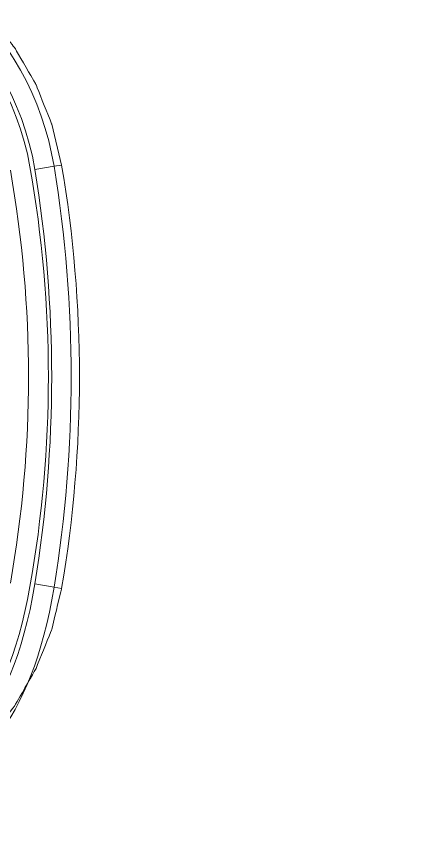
# Model space of a CAD drawing. Header units: millimetres. Extents: x 214 to 1190, y -192 to 1092.
# Drawn here: x 1043.0447 to 1043.1046, y 63.2791 to 63.4057 of the extents above; entities that cross this region are included whole.
import ezdxf

# ---------------------------------------------------------------- set-up
doc = ezdxf.new("R2010")
doc.units = ezdxf.units.MM
doc.layers.add('I-ARQ', color=8, linetype='Continuous', lineweight=0)

msp = doc.modelspace()

# ---------------------------------------------------------------- linework, layer by layer
at = {"layer": 'I-ARQ'}
msp.add_arc((1043.68921, 64.00003), 0.60159, 179.97416, 269.84895, dxfattribs=at)
at = {"layer": 'I-ARQ', "lineweight": 5}
for points, knots in [([(1043.05044, 63.38266), (1043.04697, 63.40392), (1043.029, 63.4198), (1043.00747, 63.42064), (1043.00747, 63.42064), (1042.98594, 63.42148), (1042.9668, 63.40704), (1042.96168, 63.38611)], [0, 0, 0, 0, 0.5, 0.5, 0.5, 0.75, 1, 1, 1, 1]), ([(1043.05161, 63.38285), (1043.05161, 63.38285), (1043.05008, 63.38916), (1043.05008, 63.38916), (1043.05008, 63.38916), (1043.05008, 63.38916), (1043.04767, 63.3952), (1043.04767, 63.3952), (1043.04767, 63.3952), (1043.04767, 63.3952), (1043.04443, 63.40084), (1043.04443, 63.40084), (1043.04443, 63.40084), (1043.04443, 63.40084), (1043.04044, 63.40597), (1043.04044, 63.40597), (1043.04044, 63.40597), (1043.04044, 63.40597), (1043.03576, 63.41049), (1043.03576, 63.41049), (1043.03576, 63.41049), (1043.03576, 63.41049), (1043.03048, 63.41431), (1043.03048, 63.41431), (1043.03048, 63.41431), (1043.03048, 63.41431), (1043.02473, 63.41735), (1043.02473, 63.41735), (1043.02473, 63.41735), (1043.02473, 63.41735), (1043.0186, 63.41956), (1043.0186, 63.41956), (1043.0186, 63.41956), (1043.0186, 63.41956), (1043.01222, 63.42088), (1043.01222, 63.42088), (1043.01222, 63.42088), (1043.01222, 63.42088), (1043.00571, 63.4213), (1043.00571, 63.4213)], [0, 0, 0, 0, 0.1, 0.1, 0.1, 0.15, 0.2, 0.2, 0.2, 0.25, 0.3, 0.3, 0.3, 0.35, 0.4, 0.4, 0.4, 0.45, 0.5, 0.5, 0.5, 0.55, 0.6, 0.6, 0.6, 0.65, 0.7, 0.7, 0.7, 0.75, 0.8, 0.8, 0.8, 0.85, 0.9, 0.9, 0.9, 0.95, 1, 1, 1, 1]), ([(1043.04749, 63.38218), (1043.04393, 63.40394), (1043.02427, 63.41932), (1043.00229, 63.41754), (1043.00229, 63.41754), (1042.98031, 63.41576), (1042.96338, 63.3974), (1042.96338, 63.37535)], [0, 0, 0, 0, 0.5, 0.5, 0.5, 0.75, 1, 1, 1, 1]), ([(1043.04674, 63.38258), (1043.04299, 63.40386), (1043.0236, 63.41874), (1043.00208, 63.41685), (1043.00208, 63.41685), (1042.98056, 63.41497), (1042.96405, 63.39695), (1042.96405, 63.37535)], [0, 0, 0, 0, 0.5, 0.5, 0.5, 0.75, 1, 1, 1, 1]), ([(1042.96338, 63.32526), (1042.96338, 63.30321), (1042.98031, 63.28485), (1043.00229, 63.28306), (1043.00229, 63.28306), (1043.02427, 63.28128), (1043.04393, 63.29667), (1043.04749, 63.31843)], [0, 0, 0, 0, 0.5, 0.5, 0.5, 0.75, 1, 1, 1, 1]), ([(1042.96405, 63.32526), (1042.96405, 63.30365), (1042.98056, 63.28563), (1043.00208, 63.28375), (1043.00208, 63.28375), (1043.0236, 63.28187), (1043.04299, 63.29675), (1043.04674, 63.31802)], [0, 0, 0, 0, 0.5, 0.5, 0.5, 0.75, 1, 1, 1, 1]), ([(1042.96168, 63.3145), (1042.9668, 63.29357), (1042.98594, 63.27913), (1043.00747, 63.27997), (1043.00747, 63.27997), (1043.029, 63.2808), (1043.04697, 63.29668), (1043.05044, 63.31795)], [0, 0, 0, 0, 0.5, 0.5, 0.5, 0.75, 1, 1, 1, 1]), ([(1043.00571, 63.2793), (1043.00571, 63.2793), (1043.01222, 63.27972), (1043.01222, 63.27972), (1043.01222, 63.27972), (1043.01222, 63.27972), (1043.0186, 63.28105), (1043.0186, 63.28105), (1043.0186, 63.28105), (1043.0186, 63.28105), (1043.02473, 63.28326), (1043.02473, 63.28326), (1043.02473, 63.28326), (1043.02473, 63.28326), (1043.03048, 63.2863), (1043.03048, 63.2863), (1043.03048, 63.2863), (1043.03048, 63.2863), (1043.03576, 63.29012), (1043.03576, 63.29012), (1043.03576, 63.29012), (1043.03576, 63.29012), (1043.04044, 63.29464), (1043.04044, 63.29464), (1043.04044, 63.29464), (1043.04044, 63.29464), (1043.04443, 63.29977), (1043.04443, 63.29977), (1043.04443, 63.29977), (1043.04443, 63.29977), (1043.04767, 63.30541), (1043.04767, 63.30541), (1043.04767, 63.30541), (1043.04767, 63.30541), (1043.05008, 63.31144), (1043.05008, 63.31144), (1043.05008, 63.31144), (1043.05008, 63.31144), (1043.05161, 63.31776), (1043.05161, 63.31776)], [0, 0, 0, 0, 0.1, 0.1, 0.1, 0.15, 0.2, 0.2, 0.2, 0.25, 0.3, 0.3, 0.3, 0.35, 0.4, 0.4, 0.4, 0.45, 0.5, 0.5, 0.5, 0.55, 0.6, 0.6, 0.6, 0.65, 0.7, 0.7, 0.7, 0.75, 0.8, 0.8, 0.8, 0.85, 0.9, 0.9, 0.9, 0.95, 1, 1, 1, 1])]:
    msp.add_open_spline(points, degree=3, knots=knots, dxfattribs=at)
for points in [[(1043.04674, 63.31802), (1043.05051, 63.33938), (1043.05051, 63.36123), (1043.04674, 63.38258)], [(1043.04749, 63.38218), (1043.04749, 63.38218), (1043.05044, 63.38266), (1043.05044, 63.38266)], [(1043.05044, 63.38266), (1043.05044, 63.38266), (1043.05161, 63.38285), (1043.05161, 63.38285)], [(1043.05044, 63.31795), (1043.05395, 63.33937), (1043.05395, 63.36123), (1043.05044, 63.38266)], [(1043.05161, 63.31776), (1043.05525, 63.3393), (1043.05525, 63.3613), (1043.05161, 63.38285)], [(1043.04373, 63.31855), (1043.04744, 63.33956), (1043.04744, 63.36105), (1043.04373, 63.38205)], [(1043.04749, 63.31843), (1043.05094, 63.33954), (1043.05094, 63.36107), (1043.04749, 63.38218)], [(1043.04749, 63.31843), (1043.04749, 63.31843), (1043.05044, 63.31795), (1043.05044, 63.31795)], [(1043.05044, 63.31795), (1043.05044, 63.31795), (1043.05161, 63.31776), (1043.05161, 63.31776)]]:
    msp.add_open_spline(points, degree=3, dxfattribs=at)

doc.saveas('drawing.dxf')
